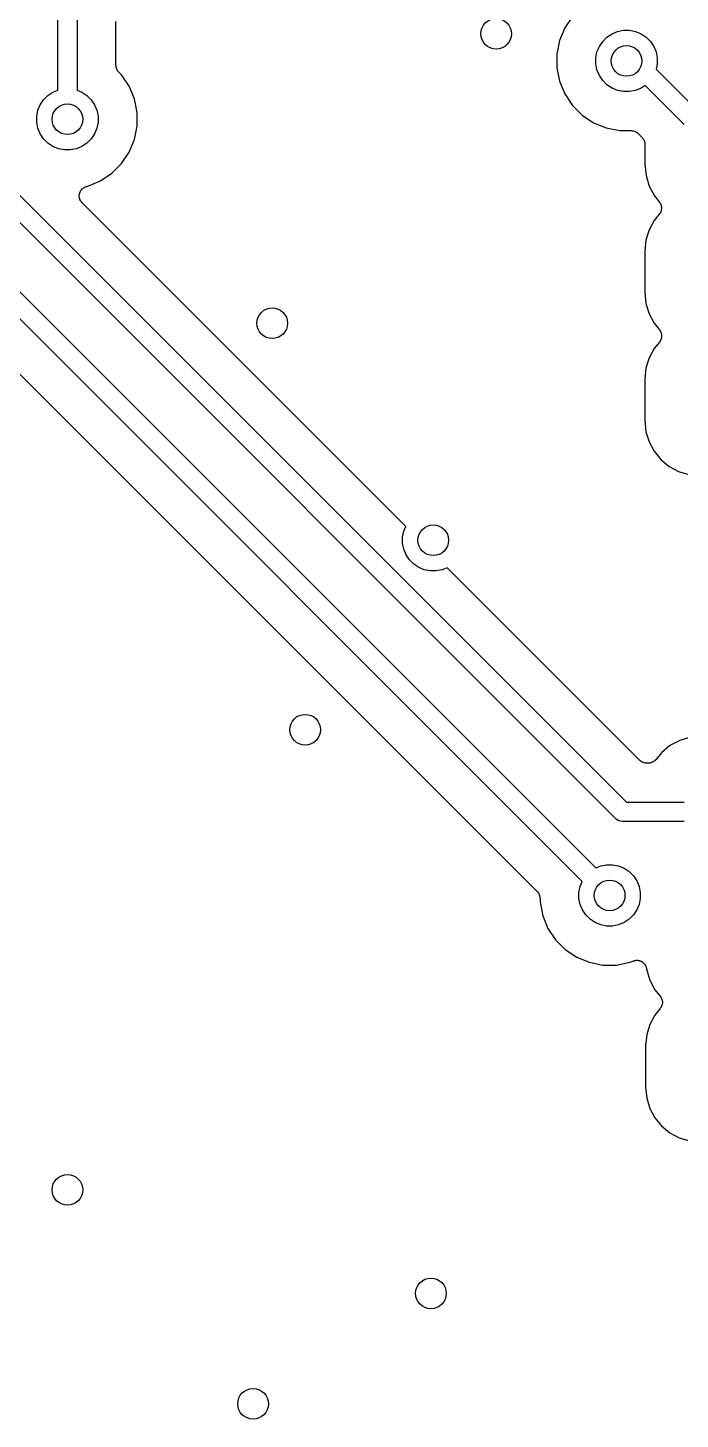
# Model space of a CAD drawing. Extents: x 103 to 213, y -152 to -90.
# Drawn here: x 191.34 to 199.85, y -124.54 to -106.4 of the extents above; entities that cross this region are included whole.
import ezdxf

# ---------------------------------------------------------------- set-up
doc = ezdxf.new("R2010")
doc.units = 0
doc.layers.add('BLACK', color=7, linetype='CONTINUOUS')

msp = doc.modelspace()

# ---------------------------------------------------------------- linework, layer by layer
at = {"layer": 'BLACK', "linetype": 'CONTINUOUS'}
for p, q in [((191.735, -107.209), (191.735, -105.875)), ((191.985, -105.875), (191.985, -107.209)), ((198.445, -106.251), (198.345, -106.4)), ((192.493, -106.886), (192.493, -106.314)), ((198.345, -106.4), (198.277, -106.565)), ((198.895, -106.519), (198.961, -106.476)), ((198.961, -106.476), (199.033, -106.445)), ((199.033, -106.445), (199.111, -106.43)), ((199.111, -106.43), (199.189, -106.43)), ((199.189, -106.43), (199.267, -106.445)), ((199.267, -106.445), (199.339, -106.476)), ((199.339, -106.476), (199.405, -106.519)), ((198.277, -106.565), (198.242, -106.741)), ((198.765, -106.713), (198.796, -106.641)), ((198.796, -106.641), (198.839, -106.575)), ((198.839, -106.575), (198.895, -106.519)), ((199.405, -106.519), (199.461, -106.575)), ((199.461, -106.575), (199.504, -106.641)), ((199.504, -106.641), (199.535, -106.713)), ((198.242, -106.741), (198.242, -106.919)), ((198.75, -106.791), (198.765, -106.713)), ((198.75, -106.869), (198.75, -106.791)), ((199.535, -106.713), (199.55, -106.791)), ((199.55, -106.791), (199.55, -106.869)), ((192.494, -106.898), (192.493, -106.886)), ((192.495, -106.91), (192.494, -106.898)), ((192.495, -106.911), (192.495, -106.91)), ((192.495, -106.91), (192.495, -106.91)), ((192.499, -106.922), (192.495, -106.911)), ((192.502, -106.933), (192.499, -106.922)), ((192.502, -106.934), (192.502, -106.933)), ((192.503, -106.935), (192.502, -106.934)), ((192.508, -106.945), (192.503, -106.935)), ((192.513, -106.955), (192.508, -106.945)), ((192.514, -106.956), (192.513, -106.955)), ((192.514, -106.957), (192.514, -106.956)), ((192.522, -106.966), (192.514, -106.957)), ((192.529, -106.975), (192.522, -106.966)), ((192.53, -106.976), (192.529, -106.975)), ((192.565, -107.011), (192.53, -106.976)), ((192.53, -106.976), (192.53, -106.976)), ((192.53, -106.976), (192.53, -106.976)), ((192.53, -106.976), (192.53, -106.976)), ((192.665, -107.16), (192.565, -107.011)), ((198.242, -106.919), (198.277, -107.095)), ((198.765, -106.947), (198.75, -106.869)), ((198.796, -107.019), (198.765, -106.947)), ((198.839, -107.085), (198.796, -107.019)), ((199.55, -106.869), (199.536, -106.939)), ((199.536, -106.939), (200.062, -107.465)), ((191.671, -107.236), (191.735, -107.209)), ((191.985, -107.209), (192.049, -107.236)), ((192.733, -107.325), (192.665, -107.16)), ((198.277, -107.095), (198.345, -107.26)), ((198.895, -107.141), (198.839, -107.085)), ((198.961, -107.184), (198.895, -107.141)), ((199.033, -107.215), (198.961, -107.184)), ((199.111, -107.23), (199.033, -107.215)), ((199.267, -107.215), (199.189, -107.23)), ((199.339, -107.184), (199.267, -107.215)), ((199.392, -107.149), (199.339, -107.184)), ((199.902, -107.659), (199.392, -107.149)), ((191.506, -107.401), (191.549, -107.335)), ((191.549, -107.335), (191.605, -107.279)), ((191.605, -107.279), (191.671, -107.236)), ((192.049, -107.236), (192.115, -107.279)), ((192.115, -107.279), (192.171, -107.335)), ((192.171, -107.335), (192.214, -107.401)), ((192.768, -107.501), (192.733, -107.325)), ((198.345, -107.26), (198.445, -107.409)), ((199.189, -107.23), (199.111, -107.23)), ((191.46, -107.551), (191.475, -107.473)), ((191.46, -107.629), (191.46, -107.551)), ((191.475, -107.473), (191.506, -107.401)), ((192.214, -107.401), (192.245, -107.473)), ((192.245, -107.473), (192.26, -107.551)), ((192.26, -107.551), (192.26, -107.629)), ((192.768, -107.679), (192.768, -107.501)), ((198.445, -107.409), (198.571, -107.535)), ((198.571, -107.535), (198.72, -107.635)), ((191.475, -107.707), (191.46, -107.629)), ((191.506, -107.779), (191.475, -107.707)), ((192.245, -107.707), (192.214, -107.779)), ((192.26, -107.629), (192.245, -107.707)), ((192.733, -107.855), (192.768, -107.679)), ((198.72, -107.635), (198.885, -107.703)), ((198.885, -107.703), (199.061, -107.738)), ((199.061, -107.738), (199.21, -107.738)), ((199.21, -107.738), (199.211, -107.738)), ((199.211, -107.738), (199.211, -107.738)), ((199.211, -107.738), (199.211, -107.738)), ((199.211, -107.738), (199.212, -107.738)), ((199.212, -107.738), (199.224, -107.739)), ((199.224, -107.739), (199.235, -107.741)), ((199.235, -107.741), (199.236, -107.741)), ((199.236, -107.741), (199.237, -107.741)), ((199.237, -107.741), (199.248, -107.744)), ((199.248, -107.744), (199.259, -107.748)), ((199.259, -107.748), (199.26, -107.748)), ((199.26, -107.748), (199.26, -107.748)), ((199.26, -107.748), (199.271, -107.754)), ((199.271, -107.754), (199.281, -107.759)), ((199.281, -107.759), (199.281, -107.76)), ((199.281, -107.76), (199.282, -107.76)), ((199.282, -107.76), (199.291, -107.768)), ((191.549, -107.845), (191.506, -107.779)), ((191.605, -107.901), (191.549, -107.845)), ((191.671, -107.944), (191.605, -107.901)), ((191.743, -107.975), (191.671, -107.944)), ((192.049, -107.944), (191.977, -107.975)), ((192.115, -107.901), (192.049, -107.944)), ((192.171, -107.845), (192.115, -107.901)), ((192.214, -107.779), (192.171, -107.845)), ((192.665, -108.02), (192.733, -107.855)), ((199.291, -107.768), (199.3, -107.775)), ((199.3, -107.775), (199.352, -107.827)), ((199.352, -107.827), (199.352, -107.827)), ((199.352, -107.827), (199.352, -107.827)), ((199.352, -107.827), (199.352, -107.827)), ((199.352, -107.827), (199.353, -107.828)), ((199.353, -107.828), (199.36, -107.837)), ((199.36, -107.837), (199.368, -107.846)), ((199.368, -107.846), (199.368, -107.847)), ((199.368, -107.847), (199.368, -107.848)), ((199.368, -107.848), (199.374, -107.858)), ((199.374, -107.858), (199.379, -107.868)), ((199.379, -107.868), (199.38, -107.869)), ((199.38, -107.869), (199.38, -107.87)), ((199.38, -107.87), (199.383, -107.881)), ((199.383, -107.881), (199.387, -107.892)), ((199.387, -107.892), (199.387, -107.893)), ((199.387, -107.893), (199.387, -107.893)), ((199.387, -107.893), (199.388, -107.905)), ((199.388, -107.905), (199.389, -107.917)), ((199.389, -107.917), (199.389, -108.174)), ((191.821, -107.99), (191.743, -107.975)), ((191.899, -107.99), (191.821, -107.99)), ((191.977, -107.975), (191.899, -107.99)), ((192.565, -108.169), (192.665, -108.02)), ((192.29, -108.395), (192.439, -108.295)), ((192.439, -108.295), (192.565, -108.169)), ((199.389, -108.174), (199.404, -108.323)), ((191.03, -108.376), (199.149, -116.495)), ((192.061, -108.491), (192.071, -108.484)), ((192.071, -108.483), (192.082, -108.478)), ((192.071, -108.484), (192.071, -108.483)), ((192.071, -108.484), (192.071, -108.484)), ((192.082, -108.478), (192.093, -108.472)), ((192.093, -108.472), (192.105, -108.468)), ((192.093, -108.472), (192.093, -108.472)), ((192.093, -108.472), (192.093, -108.472)), ((192.105, -108.468), (192.116, -108.465)), ((192.116, -108.465), (192.125, -108.463)), ((192.125, -108.463), (192.29, -108.395)), ((199.404, -108.323), (199.446, -108.461)), ((199.446, -108.461), (199.513, -108.589)), ((199.004, -116.704), (190.885, -108.585)), ((192.014, -108.588), (192.015, -108.576)), ((192.014, -108.589), (192.014, -108.588)), ((192.014, -108.588), (192.014, -108.588)), ((192.015, -108.6), (192.014, -108.589)), ((192.015, -108.576), (192.017, -108.564)), ((192.016, -108.613), (192.015, -108.6)), ((192.02, -108.625), (192.016, -108.613)), ((192.016, -108.613), (192.016, -108.613)), ((192.016, -108.613), (192.016, -108.613)), ((192.017, -108.563), (192.02, -108.552)), ((192.017, -108.564), (192.017, -108.563)), ((192.017, -108.564), (192.017, -108.564)), ((192.02, -108.552), (192.024, -108.54)), ((192.023, -108.637), (192.02, -108.625)), ((192.029, -108.648), (192.023, -108.637)), ((192.023, -108.637), (192.023, -108.637)), ((192.023, -108.637), (192.023, -108.637)), ((192.024, -108.54), (192.03, -108.529)), ((192.024, -108.54), (192.024, -108.54)), ((192.024, -108.54), (192.024, -108.54)), ((192.035, -108.659), (192.029, -108.648)), ((192.03, -108.529), (192.036, -108.518)), ((192.043, -108.668), (192.035, -108.659)), ((192.035, -108.659), (192.035, -108.659)), ((192.035, -108.659), (192.035, -108.659)), ((192.036, -108.518), (192.044, -108.509)), ((192.036, -108.518), (192.036, -108.518)), ((192.036, -108.518), (192.036, -108.518)), ((192.05, -108.678), (192.043, -108.668)), ((192.044, -108.509), (192.052, -108.499)), ((192.052, -108.499), (192.061, -108.491)), ((192.052, -108.499), (192.052, -108.499)), ((192.052, -108.499), (192.052, -108.499)), ((199.513, -108.589), (199.577, -108.666)), ((199.577, -108.666), (199.578, -108.667)), ((199.578, -108.667), (199.578, -108.667)), ((199.578, -108.667), (199.578, -108.667)), ((199.578, -108.667), (199.578, -108.668)), ((199.578, -108.668), (199.585, -108.678)), ((190.223, -108.826), (198.749, -117.352)), ((192.051, -108.678), (192.05, -108.678)), ((192.05, -108.678), (192.05, -108.678)), ((192.05, -108.678), (192.05, -108.678)), ((192.051, -108.679), (192.051, -108.678)), ((196.272, -112.9), (192.051, -108.679)), ((199.577, -108.827), (199.509, -108.91)), ((199.584, -108.817), (199.577, -108.827)), ((199.591, -108.808), (199.584, -108.817)), ((199.585, -108.678), (199.591, -108.688)), ((199.591, -108.688), (199.592, -108.688)), ((199.596, -108.796), (199.591, -108.807)), ((199.591, -108.807), (199.591, -108.807)), ((199.591, -108.807), (199.591, -108.808)), ((199.592, -108.688), (199.592, -108.688)), ((199.592, -108.688), (199.596, -108.699)), ((199.596, -108.699), (199.601, -108.711)), ((199.6, -108.785), (199.596, -108.796)), ((199.601, -108.784), (199.6, -108.784)), ((199.6, -108.784), (199.6, -108.785)), ((199.601, -108.711), (199.601, -108.711)), ((199.601, -108.711), (199.601, -108.712)), ((199.601, -108.712), (199.603, -108.723)), ((199.603, -108.772), (199.601, -108.784)), ((199.603, -108.723), (199.606, -108.735)), ((199.605, -108.761), (199.603, -108.772)), ((199.606, -108.736), (199.605, -108.748)), ((199.605, -108.748), (199.605, -108.76)), ((199.605, -108.76), (199.605, -108.76)), ((199.605, -108.76), (199.605, -108.761)), ((199.606, -108.735), (199.606, -108.735)), ((199.606, -108.735), (199.606, -108.736)), ((199.444, -109.033), (199.403, -109.166)), ((199.509, -108.91), (199.444, -109.033)), ((198.572, -117.529), (190.078, -109.035)), ((199.403, -109.166), (199.389, -109.311)), ((199.389, -109.311), (199.389, -109.849)), ((189.905, -109.58), (197.985, -117.66)), ((199.389, -109.849), (199.403, -109.994)), ((199.403, -109.994), (199.444, -110.127)), ((199.444, -110.127), (199.509, -110.25)), ((199.509, -110.25), (199.579, -110.334)), ((199.579, -110.334), (199.579, -110.335)), ((199.579, -110.335), (199.579, -110.335)), ((199.579, -110.335), (199.579, -110.335)), ((199.579, -110.335), (199.58, -110.336)), ((199.58, -110.336), (199.586, -110.346)), ((199.592, -110.476), (199.585, -110.486)), ((199.586, -110.346), (199.593, -110.356)), ((199.593, -110.475), (199.592, -110.475)), ((199.592, -110.475), (199.592, -110.476)), ((199.593, -110.356), (199.593, -110.356)), ((199.593, -110.356), (199.593, -110.357)), ((199.593, -110.357), (199.598, -110.368)), ((199.597, -110.464), (199.593, -110.475)), ((199.602, -110.453), (199.597, -110.464)), ((199.598, -110.368), (199.602, -110.379)), ((199.602, -110.379), (199.602, -110.379)), ((199.602, -110.379), (199.603, -110.38)), ((199.604, -110.44), (199.602, -110.452)), ((199.602, -110.452), (199.602, -110.453)), ((199.602, -110.453), (199.602, -110.453)), ((199.603, -110.38), (199.605, -110.391)), ((199.607, -110.429), (199.604, -110.44)), ((199.605, -110.391), (199.607, -110.403)), ((199.607, -110.403), (199.607, -110.403)), ((199.607, -110.403), (199.607, -110.404)), ((199.607, -110.404), (199.607, -110.416)), ((199.607, -110.416), (199.607, -110.428)), ((199.607, -110.428), (199.607, -110.428)), ((199.607, -110.428), (199.607, -110.429)), ((199.509, -110.58), (199.444, -110.703)), ((199.579, -110.496), (199.509, -110.58)), ((199.585, -110.486), (199.579, -110.496)), ((199.403, -110.836), (199.389, -110.981)), ((199.444, -110.703), (199.403, -110.836)), ((199.389, -110.981), (199.389, -111.519)), ((199.389, -111.519), (199.403, -111.664)), ((199.403, -111.664), (199.444, -111.797)), ((199.444, -111.797), (199.509, -111.92)), ((199.509, -111.92), (199.598, -112.027)), ((199.598, -112.027), (199.705, -112.116)), ((199.705, -112.116), (199.828, -112.181)), ((199.828, -112.181), (199.961, -112.222)), ((196.23, -113.041), (196.245, -112.963)), ((196.245, -112.963), (196.272, -112.9)), ((196.23, -113.119), (196.23, -113.041)), ((196.245, -113.197), (196.23, -113.119)), ((196.276, -113.269), (196.245, -113.197)), ((196.319, -113.335), (196.276, -113.269)), ((196.375, -113.391), (196.319, -113.335)), ((196.441, -113.434), (196.375, -113.391)), ((196.513, -113.465), (196.441, -113.434)), ((196.591, -113.48), (196.513, -113.465)), ((196.669, -113.48), (196.591, -113.48)), ((196.747, -113.465), (196.669, -113.48)), ((196.81, -113.438), (196.747, -113.465)), ((199.322, -115.95), (196.81, -113.438)), ((199.844, -115.691), (199.716, -115.758)), ((199.982, -115.649), (199.844, -115.691)), ((199.605, -115.85), (199.531, -115.941)), ((199.716, -115.758), (199.605, -115.85)), ((199.331, -115.957), (199.322, -115.95)), ((199.34, -115.965), (199.331, -115.957)), ((199.341, -115.965), (199.34, -115.965)), ((199.341, -115.966), (199.341, -115.965)), ((199.351, -115.971), (199.341, -115.966)), ((199.362, -115.977), (199.351, -115.971)), ((199.363, -115.977), (199.362, -115.977)), ((199.362, -115.977), (199.362, -115.977)), ((199.374, -115.981), (199.363, -115.977)), ((199.385, -115.984), (199.374, -115.981)), ((199.386, -115.984), (199.385, -115.984)), ((199.387, -115.984), (199.386, -115.984)), ((199.398, -115.986), (199.387, -115.984)), ((199.41, -115.987), (199.398, -115.986)), ((199.411, -115.987), (199.41, -115.987)), ((199.412, -115.987), (199.411, -115.987)), ((199.411, -115.987), (199.411, -115.987)), ((199.411, -115.987), (199.411, -115.987)), ((199.432, -115.987), (199.412, -115.987)), ((199.438, -115.986), (199.432, -115.987)), ((199.444, -115.987), (199.438, -115.986)), ((199.45, -115.985), (199.444, -115.987)), ((199.457, -115.985), (199.45, -115.985)), ((199.462, -115.983), (199.457, -115.985)), ((199.468, -115.982), (199.462, -115.983)), ((199.474, -115.979), (199.468, -115.982)), ((199.481, -115.977), (199.474, -115.979)), ((199.486, -115.975), (199.481, -115.977)), ((199.491, -115.973), (199.486, -115.975)), ((199.497, -115.969), (199.491, -115.973)), ((199.503, -115.966), (199.497, -115.969)), ((199.507, -115.962), (199.503, -115.966)), ((199.512, -115.959), (199.507, -115.962)), ((199.517, -115.954), (199.512, -115.959)), ((199.522, -115.95), (199.517, -115.954)), ((199.525, -115.946), (199.522, -115.95)), ((199.529, -115.942), (199.525, -115.946)), ((199.531, -115.941), (199.529, -115.942)), ((199.149, -116.495), (199.9, -116.495)), ((199.008, -116.709), (199.004, -116.704)), ((199.013, -116.713), (199.008, -116.709)), ((199.021, -116.72), (199.013, -116.713)), ((199.013, -116.713), (199.013, -116.713)), ((199.027, -116.724), (199.021, -116.72)), ((199.049, -116.736), (199.027, -116.724)), ((199.072, -116.743), (199.049, -116.736)), ((199.091, -116.745), (199.072, -116.743)), ((199.097, -116.746), (199.091, -116.745)), ((199.091, -116.745), (199.091, -116.745)), ((199.103, -116.745), (199.097, -116.746)), ((199.9, -116.745), (199.103, -116.745)), ((198.749, -117.352), (198.813, -117.325)), ((198.813, -117.325), (198.891, -117.31)), ((198.891, -117.31), (198.969, -117.31)), ((198.969, -117.31), (199.047, -117.325)), ((199.047, -117.325), (199.119, -117.356)), ((199.119, -117.356), (199.185, -117.399)), ((198.545, -117.593), (198.572, -117.529)), ((199.185, -117.399), (199.241, -117.455)), ((199.241, -117.455), (199.284, -117.521)), ((199.284, -117.521), (199.315, -117.593)), ((197.985, -117.66), (197.985, -117.66)), ((197.985, -117.66), (197.985, -117.66)), ((197.985, -117.66), (197.985, -117.66)), ((197.985, -117.66), (197.986, -117.661)), ((197.986, -117.661), (197.993, -117.67)), ((197.993, -117.67), (198.001, -117.68)), ((198.001, -117.68), (198.001, -117.68)), ((198.001, -117.68), (198.002, -117.681)), ((198.002, -117.681), (198.007, -117.691)), ((198.007, -117.691), (198.012, -117.701)), ((198.012, -117.701), (198.013, -117.702)), ((198.013, -117.702), (198.013, -117.703)), ((198.013, -117.703), (198.016, -117.714)), ((198.016, -117.714), (198.02, -117.725)), ((198.02, -117.725), (198.02, -117.726)), ((198.02, -117.726), (198.02, -117.726)), ((198.02, -117.726), (198.021, -117.738)), ((198.021, -117.738), (198.022, -117.75)), ((198.53, -117.671), (198.545, -117.593)), ((198.53, -117.749), (198.53, -117.671)), ((199.315, -117.593), (199.33, -117.671)), ((199.33, -117.671), (199.33, -117.749)), ((198.022, -117.75), (198.022, -117.799)), ((198.022, -117.799), (198.057, -117.975)), ((198.545, -117.827), (198.53, -117.749)), ((198.576, -117.899), (198.545, -117.827)), ((198.619, -117.965), (198.576, -117.899)), ((199.284, -117.899), (199.241, -117.965)), ((199.315, -117.827), (199.284, -117.899)), ((199.33, -117.749), (199.315, -117.827)), ((198.057, -117.975), (198.125, -118.14)), ((198.675, -118.021), (198.619, -117.965)), ((198.741, -118.064), (198.675, -118.021)), ((198.813, -118.095), (198.741, -118.064)), ((198.891, -118.11), (198.813, -118.095)), ((199.047, -118.095), (198.969, -118.11)), ((199.119, -118.064), (199.047, -118.095)), ((199.185, -118.021), (199.119, -118.064)), ((199.241, -117.965), (199.185, -118.021)), ((198.125, -118.14), (198.225, -118.289)), ((198.969, -118.11), (198.891, -118.11)), ((198.225, -118.289), (198.351, -118.415)), ((198.351, -118.415), (198.5, -118.515)), ((198.5, -118.515), (198.665, -118.583)), ((198.665, -118.583), (198.841, -118.618)), ((198.841, -118.618), (199.019, -118.618)), ((199.019, -118.618), (199.195, -118.583)), ((199.195, -118.583), (199.237, -118.566)), ((199.237, -118.566), (199.239, -118.565)), ((199.239, -118.565), (199.244, -118.563)), ((199.244, -118.563), (199.25, -118.561)), ((199.25, -118.561), (199.256, -118.56)), ((199.256, -118.56), (199.262, -118.558)), ((199.262, -118.558), (199.268, -118.558)), ((199.268, -118.558), (199.274, -118.557)), ((199.274, -118.557), (199.281, -118.557)), ((199.281, -118.557), (199.287, -118.556)), ((199.287, -118.556), (199.293, -118.557)), ((199.293, -118.557), (199.299, -118.557)), ((199.299, -118.557), (199.305, -118.558)), ((199.305, -118.558), (199.312, -118.559)), ((199.312, -118.559), (199.317, -118.561)), ((199.317, -118.561), (199.323, -118.562)), ((199.323, -118.562), (199.329, -118.564)), ((199.329, -118.564), (199.335, -118.566)), ((199.335, -118.566), (199.34, -118.569)), ((199.34, -118.569), (199.346, -118.571)), ((199.346, -118.571), (199.351, -118.575)), ((199.351, -118.575), (199.357, -118.578)), ((199.357, -118.578), (199.362, -118.582)), ((199.362, -118.582), (199.366, -118.585)), ((199.366, -118.585), (199.371, -118.59)), ((199.371, -118.59), (199.376, -118.594)), ((199.376, -118.594), (199.38, -118.599)), ((199.38, -118.599), (199.384, -118.603)), ((199.384, -118.603), (199.388, -118.608)), ((199.388, -118.608), (199.392, -118.613)), ((199.392, -118.613), (199.394, -118.618)), ((199.394, -118.618), (199.398, -118.623)), ((199.398, -118.623), (199.4, -118.629)), ((199.4, -118.629), (199.403, -118.635)), ((199.403, -118.635), (199.405, -118.641)), ((199.405, -118.641), (199.407, -118.646)), ((199.407, -118.646), (199.408, -118.653)), ((199.408, -118.653), (199.41, -118.659)), ((199.41, -118.659), (199.411, -118.665)), ((199.411, -118.665), (199.412, -118.671)), ((199.412, -118.671), (199.413, -118.684)), ((199.413, -118.684), (199.454, -118.817)), ((199.454, -118.817), (199.519, -118.94)), ((199.519, -118.94), (199.589, -119.024)), ((199.589, -119.186), (199.519, -119.27)), ((199.589, -119.024), (199.589, -119.025)), ((199.589, -119.025), (199.589, -119.025)), ((199.589, -119.025), (199.589, -119.025)), ((199.589, -119.025), (199.59, -119.026)), ((199.595, -119.176), (199.589, -119.186)), ((199.59, -119.026), (199.596, -119.036)), ((199.602, -119.166), (199.595, -119.176)), ((199.596, -119.036), (199.603, -119.046)), ((199.603, -119.165), (199.602, -119.165)), ((199.602, -119.165), (199.602, -119.166)), ((199.603, -119.046), (199.603, -119.046)), ((199.603, -119.046), (199.603, -119.047)), ((199.603, -119.047), (199.608, -119.058)), ((199.607, -119.154), (199.603, -119.165)), ((199.612, -119.143), (199.607, -119.154)), ((199.608, -119.058), (199.612, -119.069)), ((199.612, -119.069), (199.612, -119.069)), ((199.612, -119.069), (199.613, -119.07)), ((199.614, -119.13), (199.612, -119.142)), ((199.612, -119.142), (199.612, -119.143)), ((199.612, -119.143), (199.612, -119.143)), ((199.613, -119.07), (199.615, -119.081)), ((199.617, -119.119), (199.614, -119.13)), ((199.615, -119.081), (199.617, -119.093)), ((199.617, -119.093), (199.617, -119.093)), ((199.617, -119.093), (199.617, -119.094)), ((199.617, -119.094), (199.617, -119.106)), ((199.617, -119.106), (199.617, -119.118)), ((199.617, -119.118), (199.617, -119.118)), ((199.617, -119.118), (199.617, -119.119)), ((199.519, -119.27), (199.454, -119.393)), ((199.413, -119.526), (199.399, -119.671)), ((199.454, -119.393), (199.413, -119.526)), ((199.399, -119.671), (199.399, -120.209)), ((199.399, -120.209), (199.413, -120.354)), ((199.413, -120.354), (199.454, -120.487)), ((199.454, -120.487), (199.519, -120.61)), ((199.519, -120.61), (199.608, -120.717)), ((199.608, -120.717), (199.715, -120.806)), ((199.715, -120.806), (199.838, -120.871)), ((199.838, -120.871), (199.971, -120.912))]:
    msp.add_line(p, q, dxfattribs=at)
at = {"layer": 'BLACK'}
for centre in [(197.45, -106.475), (199.15, -106.83), (191.86, -107.59), (194.53, -110.25), (196.63, -113.08), (194.96, -115.55), (198.93, -117.71), (191.86, -121.55), (196.6, -122.9), (194.28, -124.34)]:
    msp.add_circle(centre, 0.2, dxfattribs=at)

doc.saveas('drawing.dxf')
